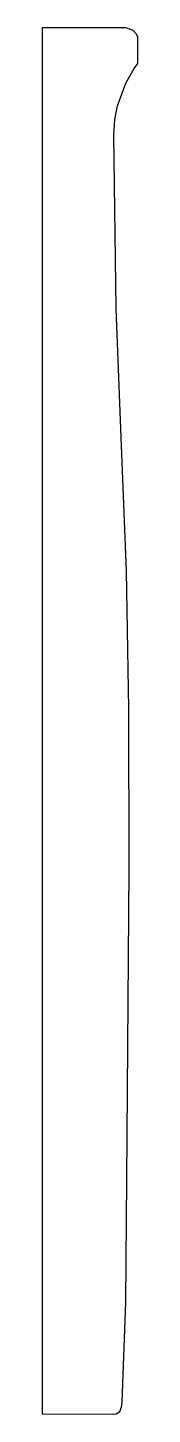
# Model space of a CAD drawing. Extents: x 0 to 8, y -197 to -81.
import ezdxf

# ---------------------------------------------------------------- set-up
doc = ezdxf.new("R2010")
doc.units = 0

msp = doc.modelspace()

# ---------------------------------------------------------------- linework, layer by layer
at = {"layer": 'Layer 1', "color": 4}
for p, q in [((7, -80.999993), (0, -80.999993)), ((0, -80.999993), (0, -197.000004)), ((7.604785, -81.220564), (7, -80.999993)), ((7, -80.999993), (7, -80.999993)), ((7.905849, -81.537793), (7.604785, -81.220564)), ((8, -81.779559), (7.905849, -81.537793)), ((8, -83.999993), (8, -81.779559)), ((7.000053, -85.633923), (7.68752, -84.425217)), ((7.68752, -84.425217), (8, -83.999993)), ((6.312559, -87.525664), (7.000053, -85.633923)), ((6.085978, -88.696283), (6.312559, -87.525664)), ((6, -89.999992), (6.085978, -88.696283)), ((6.198545, -104.523811), (6, -89.999992)), ((6.634264, -115.990432), (6.198545, -104.523811)), ((7.065351, -126.461834), (6.634264, -115.990432)), ((7.25, -137.999992), (7.065351, -126.461834)), ((7.275304, -151.401162), (7.25, -137.999992)), ((7.1, -177.378685), (7.275304, -151.401162)), ((6.996376, -187.642893), (7.1, -177.378685)), ((6.7, -196.000006), (6.996376, -187.642893)), ((6.645504, -196.444312), (6.7, -196.000006)), ((0, -197.000004), (6, -197.027944)), ((6, -197.027944), (6.17905, -196.989713)), ((6.17905, -196.989713), (6.500586, -196.794913)), ((6.500586, -196.794913), (6.645504, -196.444312))]:
    msp.add_line(p, q, dxfattribs=at)

doc.saveas('drawing.dxf')
